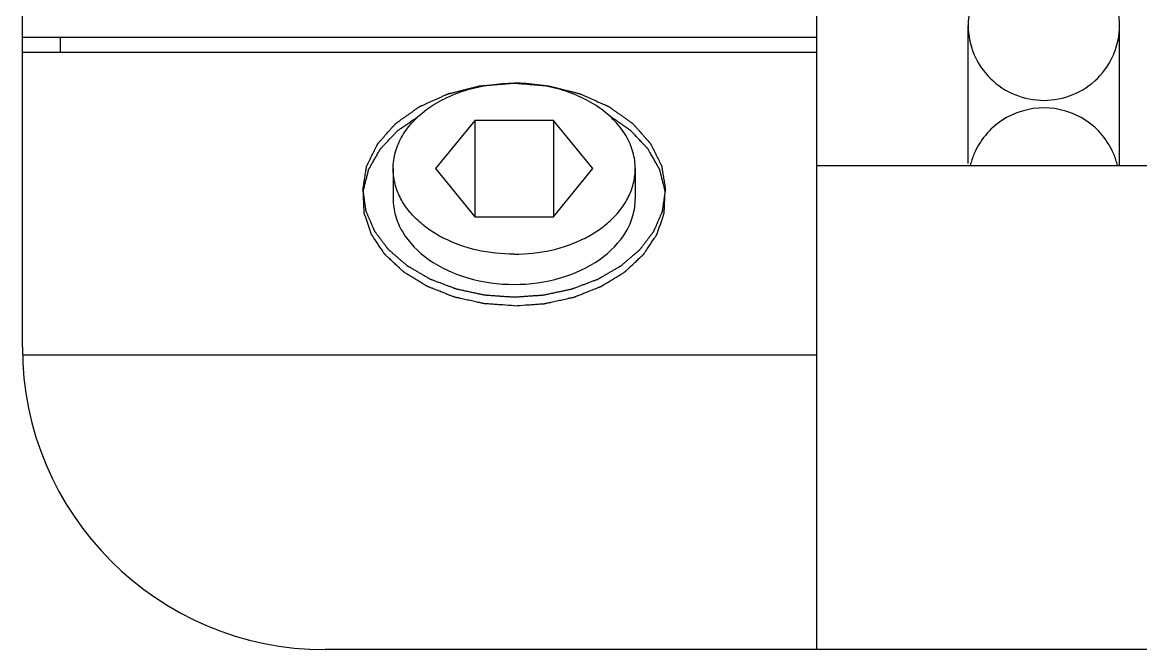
# Model space of a CAD drawing. Header units: millimetres. Extents: x 0 to 420, y 0 to 297.
# Drawn here: x 208.93 to 212.625, y 177.515 to 179.589 of the extents above; entities that cross this region are included whole.
import ezdxf

# ---------------------------------------------------------------- set-up
doc = ezdxf.new("R2010")
doc.units = ezdxf.units.MM
doc.header["$LTSCALE"] = 23.1
doc.layers.get('0').update_dxf_attribs({"linetype": 'CONTINUOUS'})
doc.layers.add('AXIS', color=7, linetype='CONTINUOUS')

msp = doc.modelspace()

# ---------------------------------------------------------------- linework, layer by layer
at = {"color": 7, "linetype": 'CONTINUOUS'}
for p, q in [((211.555, 177.5152), (211.555, 181.5152)), ((208.93, 179.5402), (211.555, 179.5402)), ((209.055, 179.5402), (209.055, 179.4902)), ((208.93, 179.4902), (211.555, 179.4902)), ((210.4251, 179.2644), (210.2951, 179.1053)), ((210.4251, 179.2644), (210.4251, 178.9462)), ((210.6849, 179.2644), (210.4251, 179.2644)), ((210.6849, 179.2644), (210.6849, 178.9462)), ((210.8148, 179.1053), (210.6849, 179.2644)), ((210.155, 179.1053), (210.155, 179.0054)), ((210.2951, 179.1053), (210.4251, 178.9462)), ((210.6849, 178.9462), (210.8148, 179.1053)), ((210.955, 179.1053), (210.955, 179.0054)), ((210.4251, 178.9462), (210.6849, 178.9462)), ((208.9339, 178.4902), (211.555, 178.4902))]:
    msp.add_line(p, q, dxfattribs=at)
at = {"color": 3, "linetype": 'CONTINUOUS'}
for p, q in [((208.93, 178.5152), (208.93, 180.5152)), ((237.93, 177.5152), (209.93, 177.5152))]:
    msp.add_line(p, q, dxfattribs=at)
msp.add_arc((209.93, 178.5152), 1, 180, 270, dxfattribs=at)
at = {"color": 2, "linetype": 'CONTINUOUS'}
for points, knots in [([(210.055, 179.0346), (210.0559, 179.0403), (210.0577, 179.0517), (210.0599, 179.066), (210.0617, 179.0774), (210.0631, 179.086), (210.0642, 179.0931), (210.0651, 179.0988), (210.0657, 179.1024), (210.0662, 179.1052), (210.0665, 179.1074), (210.0668, 179.1092), (210.067, 179.1106), (210.0672, 179.1115), (210.0673, 179.1122), (210.0673, 179.1129), (210.0678, 179.1138), (210.0683, 179.1148), (210.069, 179.1161), (210.0698, 179.1178), (210.0712, 179.1206), (210.0728, 179.1239), (210.0755, 179.1294), (210.0788, 179.1362), (210.0828, 179.1443), (210.0869, 179.1524), (210.0909, 179.1606), (210.0942, 179.1674), (210.0969, 179.1728), (210.0989, 179.1769), (210.1006, 179.1803), (210.1019, 179.183), (210.1027, 179.1847), (210.1033, 179.1859), (210.1036, 179.1865), (210.1039, 179.187), (210.104, 179.1873), (210.1043, 179.1876), (210.1047, 179.1881), (210.1057, 179.1892), (210.107, 179.1907), (210.1087, 179.1926), (210.1103, 179.1944), (210.1124, 179.1968), (210.1162, 179.2011), (210.1216, 179.2072), (210.1302, 179.2169), (210.1388, 179.2267), (210.1463, 179.2352), (210.1506, 179.2401), (210.1539, 179.2437), (210.1566, 179.2468), (210.1587, 179.2492), (210.1603, 179.251), (210.1617, 179.2526), (210.1626, 179.2536), (210.1632, 179.2542), (210.1639, 179.2547), (210.1648, 179.2554), (210.1662, 179.2564), (210.168, 179.2577), (210.1702, 179.2592), (210.173, 179.2612), (210.1766, 179.2638), (210.1809, 179.2668), (210.1866, 179.2709), (210.1938, 179.276), (210.2024, 179.2821), (210.211, 179.2883), (210.2181, 179.2934), (210.2239, 179.2974), (210.2282, 179.3005), (210.2317, 179.303), (210.2346, 179.3051), (210.2367, 179.3066), (210.2385, 179.3079), (210.24, 179.3089), (210.2409, 179.3095), (210.2416, 179.3101), (210.2424, 179.3104), (210.2439, 179.3111), (210.2461, 179.3121), (210.2486, 179.3132), (210.2521, 179.3148), (210.2564, 179.3167), (210.2615, 179.319), (210.2684, 179.3221), (210.2804, 179.3275), (210.2941, 179.3336), (210.3078, 179.3398), (210.3164, 179.3436), (210.3233, 179.3467), (210.3276, 179.3487), (210.331, 179.3502), (210.3331, 179.3512), (210.3346, 179.3518), (210.3354, 179.3522), (210.3358, 179.3524), (210.3363, 179.3525), (210.3369, 179.3526), (210.3379, 179.3529), (210.3395, 179.3533), (210.3419, 179.3539), (210.3457, 179.3549), (210.3505, 179.3561), (210.3563, 179.3575), (210.3639, 179.3594), (210.3735, 179.3618), (210.385, 179.3647), (210.3965, 179.3676), (210.408, 179.3705), (210.4175, 179.3729), (210.4252, 179.3749), (210.43, 179.3761), (210.4338, 179.377), (210.4362, 179.3776), (210.4381, 179.3781), (210.4396, 179.3785), (210.4407, 179.3788), (210.4418, 179.3789), (210.4433, 179.379), (210.4456, 179.3792), (210.4487, 179.3794), (210.4518, 179.3797), (210.4559, 179.38), (210.461, 179.3805), (210.4692, 179.3811), (210.4795, 179.382), (210.4918, 179.383), (210.5082, 179.3844), (210.5288, 179.3861), (210.5452, 179.3874), (210.5534, 179.3881)], [0, 0, 0, 0, 0.03125, 0.0625, 0.078125, 0.09375, 0.109375, 0.117188, 0.125, 0.128906, 0.132812, 0.136719, 0.138672, 0.140625, 0.141602, 0.142578, 0.144531, 0.146484, 0.148438, 0.152344, 0.15625, 0.164062, 0.171875, 0.1875, 0.203125, 0.21875, 0.234375, 0.25, 0.257812, 0.265625, 0.273438, 0.277344, 0.28125, 0.283203, 0.28418, 0.285156, 0.285645, 0.286133, 0.287109, 0.289062, 0.292969, 0.296875, 0.300781, 0.304688, 0.3125, 0.328125, 0.34375, 0.375, 0.390625, 0.398438, 0.40625, 0.414062, 0.417969, 0.421875, 0.425781, 0.427734, 0.428711, 0.429688, 0.431641, 0.433594, 0.4375, 0.441406, 0.445312, 0.453125, 0.460938, 0.46875, 0.484375, 0.5, 0.515625, 0.53125, 0.539062, 0.546875, 0.554688, 0.558594, 0.5625, 0.566406, 0.568359, 0.570312, 0.571289, 0.572266, 0.574219, 0.578125, 0.582031, 0.585938, 0.59375, 0.601562, 0.609375, 0.625, 0.65625, 0.671875, 0.6875, 0.695312, 0.703125, 0.707031, 0.710938, 0.712891, 0.713867, 0.714355, 0.714844, 0.71582, 0.716797, 0.71875, 0.722656, 0.726562, 0.734375, 0.742188, 0.75, 0.765625, 0.78125, 0.796875, 0.8125, 0.828125, 0.835938, 0.84375, 0.847656, 0.851562, 0.853516, 0.855469, 0.857422, 0.858398, 0.859375, 0.863281, 0.867188, 0.871094, 0.875, 0.882812, 0.890625, 0.90625, 0.921875, 0.9375, 0.96875, 1, 1, 1, 1]), ([(210.5565, 179.3881), (210.5646, 179.3875), (210.5807, 179.3861), (210.6009, 179.3845), (210.617, 179.3832), (210.6292, 179.3822), (210.6393, 179.3814), (210.6473, 179.3807), (210.6524, 179.3803), (210.6564, 179.38), (210.6594, 179.3797), (210.6625, 179.3795), (210.6647, 179.3793), (210.6662, 179.3792), (210.6673, 179.3791), (210.6685, 179.3788), (210.6699, 179.3784), (210.6718, 179.3779), (210.6742, 179.3774), (210.678, 179.3764), (210.6828, 179.3752), (210.6905, 179.3733), (210.7001, 179.3709), (210.7116, 179.3681), (210.7231, 179.3652), (210.7346, 179.3623), (210.7442, 179.36), (210.7518, 179.358), (210.7576, 179.3566), (210.7624, 179.3554), (210.7662, 179.3545), (210.7686, 179.3539), (210.7703, 179.3535), (210.7713, 179.3532), (210.7718, 179.3531), (210.7723, 179.353), (210.7728, 179.3528), (210.7735, 179.3524), (210.775, 179.3518), (210.7772, 179.3508), (210.7806, 179.3493), (210.7849, 179.3474), (210.7918, 179.3443), (210.8004, 179.3405), (210.8141, 179.3344), (210.8279, 179.3282), (210.8399, 179.3229), (210.8468, 179.3198), (210.852, 179.3175), (210.8563, 179.3156), (210.8597, 179.3141), (210.8623, 179.3129), (210.8645, 179.312), (210.866, 179.3113), (210.8668, 179.3109), (210.8675, 179.3104), (210.8684, 179.3098), (210.8699, 179.3088), (210.8717, 179.3075), (210.8738, 179.306), (210.8767, 179.3039), (210.8803, 179.3014), (210.8846, 179.2983), (210.8903, 179.2943), (210.8975, 179.2892), (210.9062, 179.2831), (210.9148, 179.277), (210.922, 179.2719), (210.9277, 179.2679), (210.932, 179.2648), (210.9356, 179.2623), (210.9385, 179.2603), (210.9407, 179.2587), (210.9424, 179.2575), (210.9439, 179.2565), (210.9448, 179.2558), (210.9455, 179.2553), (210.9461, 179.2547), (210.947, 179.2537), (210.9484, 179.2521), (210.95, 179.2503), (210.9522, 179.2479), (210.9549, 179.2448), (210.9581, 179.2412), (210.9625, 179.2363), (210.97, 179.2278), (210.9787, 179.2181), (210.9874, 179.2084), (210.9928, 179.2023), (210.9966, 179.198), (210.9988, 179.1956), (211.0004, 179.1938), (211.002, 179.192), (211.0034, 179.1904), (211.0043, 179.1894), (211.0048, 179.1888), (211.0051, 179.1885), (211.0052, 179.1882), (211.0054, 179.1878), (211.0058, 179.1871), (211.0063, 179.1859), (211.0072, 179.1842), (211.0085, 179.1815), (211.0102, 179.1781), (211.0123, 179.1741), (211.015, 179.1686), (211.0183, 179.1619), (211.0224, 179.1537), (211.0265, 179.1456), (211.0305, 179.1375), (211.0339, 179.1307), (211.0366, 179.1253), (211.0383, 179.1219), (211.0396, 179.1192), (211.0405, 179.1175), (211.0412, 179.1161), (211.0416, 179.1151), (211.0421, 179.1143), (211.0422, 179.1135), (211.0423, 179.1128), (211.0425, 179.1119), (211.0427, 179.1105), (211.043, 179.1086), (211.0433, 179.1065), (211.0438, 179.1036), (211.0444, 179.0999), (211.0451, 179.0956), (211.0458, 179.0912), (211.0467, 179.0854), (211.0479, 179.0781), (211.0498, 179.0665), (211.0521, 179.052), (211.054, 179.0404), (211.055, 179.0346)], [0, 0, 0, 0, 0.03125, 0.0625, 0.078125, 0.09375, 0.109375, 0.117188, 0.125, 0.128906, 0.132812, 0.136719, 0.140625, 0.141602, 0.142578, 0.144531, 0.146484, 0.148438, 0.152344, 0.15625, 0.164062, 0.171875, 0.1875, 0.203125, 0.21875, 0.234375, 0.25, 0.257812, 0.265625, 0.273438, 0.277344, 0.28125, 0.283203, 0.28418, 0.285156, 0.285645, 0.286133, 0.287109, 0.289062, 0.292969, 0.296875, 0.304688, 0.3125, 0.328125, 0.34375, 0.375, 0.390625, 0.398438, 0.40625, 0.414062, 0.417969, 0.421875, 0.425781, 0.427734, 0.428711, 0.429688, 0.431641, 0.433594, 0.4375, 0.441406, 0.445312, 0.453125, 0.460938, 0.46875, 0.484375, 0.5, 0.515625, 0.53125, 0.539062, 0.546875, 0.554688, 0.558594, 0.5625, 0.566406, 0.568359, 0.570312, 0.571289, 0.572266, 0.574219, 0.578125, 0.582031, 0.585938, 0.59375, 0.601562, 0.609375, 0.625, 0.65625, 0.671875, 0.6875, 0.695312, 0.699219, 0.703125, 0.707031, 0.710938, 0.712891, 0.713867, 0.714355, 0.714844, 0.71582, 0.716797, 0.71875, 0.722656, 0.726562, 0.734375, 0.742188, 0.75, 0.765625, 0.78125, 0.796875, 0.8125, 0.828125, 0.835938, 0.84375, 0.847656, 0.851562, 0.853516, 0.855469, 0.857422, 0.858398, 0.859375, 0.861328, 0.863281, 0.867188, 0.871094, 0.875, 0.882812, 0.890625, 0.898438, 0.90625, 0.921875, 0.9375, 0.96875, 1, 1, 1, 1]), ([(210.555, 178.6518), (210.5424, 178.6528), (210.5235, 178.6541), (210.5015, 178.6557), (210.489, 178.6566), (210.4795, 178.6573), (210.4717, 178.6578), (210.4654, 178.6583), (210.4615, 178.6586), (210.4583, 178.6588), (210.4564, 178.6589), (210.455, 178.659), (210.4542, 178.6591), (210.4535, 178.6593), (210.4525, 178.6595), (210.4502, 178.66), (210.4468, 178.6608), (210.4422, 178.6618), (210.4376, 178.6628), (210.4314, 178.6642), (210.4207, 178.6666), (210.4054, 178.67), (210.3901, 178.6734), (210.3794, 178.6758), (210.3732, 178.6772), (210.3686, 178.6782), (210.364, 178.6792), (210.3606, 178.68), (210.3583, 178.6805), (210.3573, 178.6807), (210.3566, 178.6809), (210.3559, 178.6811), (210.3546, 178.6816), (210.3529, 178.6823), (210.3501, 178.6834), (210.3466, 178.6848), (210.341, 178.687), (210.334, 178.6898), (210.3256, 178.6932), (210.3172, 178.6965), (210.3088, 178.6998), (210.3004, 178.7032), (210.2919, 178.7065), (210.2849, 178.7093), (210.2793, 178.7115), (210.2758, 178.7129), (210.273, 178.714), (210.2709, 178.7148), (210.2692, 178.7155), (210.268, 178.716), (210.2673, 178.7163), (210.2667, 178.7165), (210.2663, 178.7168), (210.2657, 178.7171), (210.2646, 178.7178), (210.2631, 178.7187), (210.2613, 178.7199), (210.2589, 178.7214), (210.2558, 178.7232), (210.251, 178.7262), (210.245, 178.7299), (210.2377, 178.7344), (210.2304, 178.7389), (210.2232, 178.7434), (210.2159, 178.7479), (210.2086, 178.7523), (210.2026, 178.7561), (210.1977, 178.7591), (210.1947, 178.7609), (210.1923, 178.7624), (210.1908, 178.7634), (210.1897, 178.764), (210.1891, 178.7644), (210.1887, 178.7649), (210.1881, 178.7654), (210.1871, 178.7663), (210.1859, 178.7675), (210.1839, 178.7693), (210.1815, 178.7715), (210.1786, 178.7742), (210.1747, 178.7779), (210.168, 178.7842), (210.1583, 178.7933), (210.1486, 178.8023), (210.1418, 178.8087), (210.1379, 178.8123), (210.135, 178.815), (210.1326, 178.8173), (210.1307, 178.8191), (210.1295, 178.8202), (210.1285, 178.8211), (210.1279, 178.8217), (210.1274, 178.8221), (210.127, 178.8226), (210.1264, 178.8235), (210.1256, 178.8248), (210.1242, 178.8269), (210.1225, 178.8294), (210.1197, 178.8335), (210.1163, 178.8387), (210.1122, 178.8448), (210.1081, 178.851), (210.1039, 178.8572), (210.0998, 178.8633), (210.0957, 178.8695), (210.0923, 178.8746), (210.0895, 178.8787), (210.0878, 178.8813), (210.0864, 178.8833), (210.0854, 178.8849), (210.0845, 178.8862), (210.0839, 178.8871), (210.0836, 178.8876), (210.0833, 178.888), (210.0832, 178.8884), (210.083, 178.8889), (210.0827, 178.8899), (210.0822, 178.8913), (210.0817, 178.8929), (210.0809, 178.8951), (210.08, 178.8979), (210.0785, 178.9023), (210.0766, 178.9078), (210.0743, 178.9145), (210.0721, 178.9211), (210.0698, 178.9277), (210.0676, 178.9343), (210.0653, 178.941), (210.0635, 178.9465), (210.062, 178.9509), (210.061, 178.9537), (210.0603, 178.9559), (210.0598, 178.9573), (210.0595, 178.9582), (210.0593, 178.9588), (210.0593, 178.9594), (210.0593, 178.9601), (210.0592, 178.9612), (210.0592, 178.9626), (210.0591, 178.9649), (210.059, 178.9677), (210.0588, 178.9711), (210.0586, 178.9757), (210.0583, 178.9836), (210.0578, 178.995), (210.0573, 179.0063), (210.057, 179.0143), (210.0568, 179.0188), (210.0567, 179.0222), (210.0566, 179.0251), (210.0565, 179.0273), (210.0564, 179.0287), (210.0564, 179.0299), (210.0563, 179.0306), (210.0563, 179.0312), (210.0564, 179.0317), (210.0567, 179.0327), (210.057, 179.0341), (210.0576, 179.0363), (210.0583, 179.0391), (210.0594, 179.0436), (210.0608, 179.0492), (210.0625, 179.0559), (210.0642, 179.0626), (210.0659, 179.0693), (210.0676, 179.076), (210.0693, 179.0827), (210.0707, 179.0883), (210.0718, 179.0928), (210.0725, 179.0956), (210.0731, 179.0978), (210.0735, 179.0995), (210.0738, 179.1009), (210.0741, 179.1019), (210.0742, 179.1024), (210.0743, 179.1029), (210.0746, 179.1032), (210.0748, 179.1038), (210.0754, 179.1047), (210.0761, 179.106), (210.077, 179.1076), (210.0782, 179.1097), (210.0797, 179.1123), (210.0821, 179.1166), (210.0851, 179.1218), (210.0887, 179.1281), (210.0923, 179.1345), (210.0959, 179.1408), (210.0995, 179.1471), (210.1031, 179.1534), (210.1061, 179.1587), (210.1085, 179.1629), (210.11, 179.1656), (210.1112, 179.1677), (210.1119, 179.169), (210.1124, 179.1699), (210.1128, 179.1704), (210.1132, 179.1709), (210.1138, 179.1715), (210.1147, 179.1724), (210.1158, 179.1736), (210.1176, 179.1755), (210.1198, 179.1779), (210.1225, 179.1807), (210.126, 179.1845), (210.1323, 179.1911), (210.1412, 179.2005), (210.1501, 179.21), (210.1563, 179.2166), (210.1599, 179.2204), (210.1626, 179.2232), (210.1648, 179.2256), (210.1666, 179.2275), (210.1677, 179.2286), (210.1686, 179.2296), (210.1692, 179.2302), (210.1696, 179.2307), (210.1701, 179.2311), (210.1712, 179.2318), (210.1726, 179.2328), (210.1749, 179.2344), (210.1778, 179.2364), (210.1824, 179.2396), (210.1882, 179.2436), (210.1952, 179.2484), (210.2044, 179.2549), (210.216, 179.2629), (210.2299, 179.2725), (210.2392, 179.2789), (210.2438, 179.2822)], [0, 0, 0, 0, 0.03125, 0.046875, 0.054688, 0.0625, 0.070312, 0.074219, 0.078125, 0.080078, 0.082031, 0.083008, 0.083496, 0.083984, 0.084961, 0.085938, 0.089844, 0.09375, 0.097656, 0.101562, 0.109375, 0.125, 0.140625, 0.148438, 0.152344, 0.15625, 0.160156, 0.164062, 0.165039, 0.166016, 0.166504, 0.166992, 0.167969, 0.169922, 0.171875, 0.175781, 0.179688, 0.1875, 0.195312, 0.203125, 0.210938, 0.21875, 0.226562, 0.234375, 0.238281, 0.242188, 0.244141, 0.246094, 0.248047, 0.249023, 0.249512, 0.25, 0.250488, 0.250977, 0.251953, 0.253906, 0.255859, 0.257812, 0.261719, 0.265625, 0.273438, 0.28125, 0.289062, 0.296875, 0.304688, 0.3125, 0.320312, 0.324219, 0.328125, 0.330078, 0.332031, 0.333008, 0.333496, 0.333984, 0.334961, 0.335938, 0.337891, 0.339844, 0.34375, 0.347656, 0.351562, 0.359375, 0.375, 0.390625, 0.398438, 0.402344, 0.40625, 0.410156, 0.412109, 0.414062, 0.415039, 0.416016, 0.416504, 0.416992, 0.417969, 0.419922, 0.421875, 0.425781, 0.429688, 0.4375, 0.445312, 0.453125, 0.460938, 0.46875, 0.476562, 0.484375, 0.488281, 0.492188, 0.494141, 0.496094, 0.498047, 0.499023, 0.499512, 0.5, 0.500488, 0.500977, 0.501953, 0.503906, 0.505859, 0.507812, 0.511719, 0.515625, 0.523438, 0.53125, 0.539062, 0.546875, 0.554688, 0.5625, 0.570312, 0.574219, 0.578125, 0.580078, 0.582031, 0.583008, 0.583496, 0.583984, 0.584961, 0.585938, 0.587891, 0.589844, 0.59375, 0.597656, 0.601562, 0.609375, 0.625, 0.640625, 0.648438, 0.652344, 0.65625, 0.660156, 0.662109, 0.664062, 0.665039, 0.666016, 0.666504, 0.666992, 0.667969, 0.669922, 0.671875, 0.675781, 0.679688, 0.6875, 0.695312, 0.703125, 0.710938, 0.71875, 0.726562, 0.734375, 0.738281, 0.742188, 0.744141, 0.746094, 0.748047, 0.749023, 0.749512, 0.75, 0.750488, 0.750977, 0.751953, 0.753906, 0.755859, 0.757812, 0.761719, 0.765625, 0.773438, 0.78125, 0.789062, 0.796875, 0.804688, 0.8125, 0.820312, 0.824219, 0.828125, 0.830078, 0.832031, 0.833008, 0.833496, 0.833984, 0.834961, 0.835938, 0.837891, 0.839844, 0.84375, 0.847656, 0.851562, 0.859375, 0.875, 0.890625, 0.898438, 0.902344, 0.90625, 0.910156, 0.912109, 0.914062, 0.915039, 0.916016, 0.916504, 0.916992, 0.917969, 0.919922, 0.921875, 0.925781, 0.929688, 0.9375, 0.945312, 0.953125, 0.96875, 0.984375, 1, 1, 1, 1]), ([(210.555, 178.6518), (210.5675, 178.6528), (210.5864, 178.6541), (210.6084, 178.6557), (210.6209, 178.6566), (210.6304, 178.6573), (210.6382, 178.6578), (210.6445, 178.6583), (210.6484, 178.6586), (210.6516, 178.6588), (210.6535, 178.6589), (210.6549, 178.659), (210.6557, 178.6591), (210.6564, 178.6593), (210.6574, 178.6595), (210.6597, 178.66), (210.6632, 178.6608), (210.6677, 178.6618), (210.6723, 178.6628), (210.6785, 178.6642), (210.6892, 178.6666), (210.7045, 178.67), (210.7198, 178.6734), (210.7306, 178.6758), (210.7367, 178.6772), (210.7413, 178.6782), (210.7459, 178.6792), (210.7493, 178.68), (210.7516, 178.6805), (210.7526, 178.6807), (210.7533, 178.6809), (210.7541, 178.6811), (210.7553, 178.6816), (210.757, 178.6823), (210.7598, 178.6834), (210.7633, 178.6848), (210.7689, 178.687), (210.7759, 178.6898), (210.7843, 178.6932), (210.7927, 178.6965), (210.8012, 178.6998), (210.8096, 178.7032), (210.818, 178.7065), (210.825, 178.7093), (210.8306, 178.7115), (210.8341, 178.7129), (210.8369, 178.714), (210.839, 178.7148), (210.8407, 178.7155), (210.8419, 178.716), (210.8426, 178.7163), (210.8432, 178.7165), (210.8436, 178.7168), (210.8442, 178.7171), (210.8453, 178.7178), (210.8468, 178.7187), (210.8486, 178.7199), (210.851, 178.7214), (210.8541, 178.7232), (210.8589, 178.7262), (210.865, 178.7299), (210.8722, 178.7344), (210.8795, 178.7389), (210.8867, 178.7434), (210.894, 178.7479), (210.9013, 178.7523), (210.9073, 178.7561), (210.9122, 178.7591), (210.9152, 178.7609), (210.9176, 178.7624), (210.9191, 178.7634), (210.9202, 178.764), (210.9208, 178.7644), (210.9212, 178.7649), (210.9218, 178.7654), (210.9228, 178.7663), (210.924, 178.7675), (210.926, 178.7693), (210.9284, 178.7715), (210.9313, 178.7742), (210.9352, 178.7779), (210.9419, 178.7842), (210.9516, 178.7933), (210.9613, 178.8023), (210.9681, 178.8087), (210.972, 178.8123), (210.9749, 178.815), (210.9773, 178.8173), (210.9792, 178.8191), (210.9805, 178.8202), (210.9814, 178.8211), (210.982, 178.8217), (210.9825, 178.8221), (210.9829, 178.8226), (210.9835, 178.8235), (210.9844, 178.8248), (210.9857, 178.8269), (210.9874, 178.8294), (210.9902, 178.8335), (210.9936, 178.8387), (210.9977, 178.8448), (211.0019, 178.851), (211.006, 178.8572), (211.0101, 178.8633), (211.0142, 178.8695), (211.0176, 178.8746), (211.0204, 178.8787), (211.0221, 178.8813), (211.0235, 178.8833), (211.0245, 178.8849), (211.0254, 178.8862), (211.026, 178.8871), (211.0263, 178.8876), (211.0266, 178.888), (211.0267, 178.8884), (211.0269, 178.8889), (211.0272, 178.8899), (211.0277, 178.8913), (211.0283, 178.8929), (211.029, 178.8951), (211.0299, 178.8979), (211.0314, 178.9023), (211.0333, 178.9078), (211.0356, 178.9145), (211.0378, 178.9211), (211.0401, 178.9277), (211.0423, 178.9343), (211.0446, 178.941), (211.0464, 178.9465), (211.0479, 178.9509), (211.0489, 178.9537), (211.0496, 178.9559), (211.0501, 178.9573), (211.0504, 178.9582), (211.0506, 178.9588), (211.0506, 178.9594), (211.0506, 178.9601), (211.0507, 178.9612), (211.0507, 178.9626), (211.0508, 178.9649), (211.0509, 178.9677), (211.0511, 178.9711), (211.0513, 178.9757), (211.0516, 178.9836), (211.0521, 178.995), (211.0526, 179.0063), (211.0529, 179.0143), (211.0531, 179.0188), (211.0532, 179.0222), (211.0533, 179.0251), (211.0534, 179.0273), (211.0535, 179.0287), (211.0536, 179.0299), (211.0536, 179.0306), (211.0536, 179.0312), (211.0535, 179.0317), (211.0533, 179.0327), (211.0529, 179.0341), (211.0523, 179.0363), (211.0516, 179.0391), (211.0505, 179.0436), (211.0491, 179.0492), (211.0474, 179.0559), (211.0457, 179.0626), (211.044, 179.0693), (211.0423, 179.076), (211.0407, 179.0827), (211.0392, 179.0883), (211.0381, 179.0928), (211.0374, 179.0956), (211.0369, 179.0978), (211.0364, 179.0995), (211.0361, 179.1009), (211.0358, 179.1019), (211.0357, 179.1024), (211.0356, 179.1029), (211.0354, 179.1032), (211.0351, 179.1038), (211.0345, 179.1047), (211.0338, 179.106), (211.0329, 179.1076), (211.0317, 179.1097), (211.0302, 179.1123), (211.0278, 179.1166), (211.0248, 179.1218), (211.0212, 179.1281), (211.0176, 179.1345), (211.014, 179.1408), (211.0104, 179.1471), (211.0068, 179.1534), (211.0038, 179.1587), (211.0014, 179.1629), (210.9999, 179.1656), (210.9987, 179.1677), (210.998, 179.169), (210.9975, 179.1699), (210.9972, 179.1704), (210.9967, 179.1709), (210.9961, 179.1715), (210.9952, 179.1724), (210.9941, 179.1736), (210.9923, 179.1755), (210.9901, 179.1779), (210.9874, 179.1807), (210.9839, 179.1845), (210.9776, 179.1911), (210.9687, 179.2005), (210.9598, 179.21), (210.9536, 179.2166), (210.95, 179.2204), (210.9473, 179.2232), (210.9451, 179.2256), (210.9433, 179.2275), (210.9422, 179.2286), (210.9413, 179.2296), (210.9408, 179.2302), (210.9403, 179.2307), (210.9398, 179.2311), (210.9388, 179.2318), (210.9373, 179.2328), (210.935, 179.2344), (210.9321, 179.2364), (210.9275, 179.2396), (210.9217, 179.2436), (210.9147, 179.2484), (210.9055, 179.2549), (210.8939, 179.2629), (210.88, 179.2725), (210.8707, 179.2789), (210.8661, 179.2822)], [0, 0, 0, 0, 0.03125, 0.046875, 0.054688, 0.0625, 0.070312, 0.074219, 0.078125, 0.080078, 0.082031, 0.083008, 0.083496, 0.083984, 0.084961, 0.085938, 0.089844, 0.09375, 0.097656, 0.101562, 0.109375, 0.125, 0.140625, 0.148438, 0.152344, 0.15625, 0.160156, 0.164062, 0.165039, 0.166016, 0.166504, 0.166992, 0.167969, 0.169922, 0.171875, 0.175781, 0.179688, 0.1875, 0.195312, 0.203125, 0.210938, 0.21875, 0.226562, 0.234375, 0.238281, 0.242188, 0.244141, 0.246094, 0.248047, 0.249023, 0.249512, 0.25, 0.250488, 0.250977, 0.251953, 0.253906, 0.255859, 0.257812, 0.261719, 0.265625, 0.273438, 0.28125, 0.289062, 0.296875, 0.304688, 0.3125, 0.320312, 0.324219, 0.328125, 0.330078, 0.332031, 0.333008, 0.333496, 0.333984, 0.334961, 0.335938, 0.337891, 0.339844, 0.34375, 0.347656, 0.351562, 0.359375, 0.375, 0.390625, 0.398438, 0.402344, 0.40625, 0.410156, 0.412109, 0.414062, 0.415039, 0.416016, 0.416504, 0.416992, 0.417969, 0.419922, 0.421875, 0.425781, 0.429688, 0.4375, 0.445312, 0.453125, 0.460938, 0.46875, 0.476562, 0.484375, 0.488281, 0.492188, 0.494141, 0.496094, 0.498047, 0.499023, 0.499512, 0.5, 0.500488, 0.500977, 0.501953, 0.503906, 0.505859, 0.507812, 0.511719, 0.515625, 0.523438, 0.53125, 0.539062, 0.546875, 0.554688, 0.5625, 0.570312, 0.574219, 0.578125, 0.580078, 0.582031, 0.583008, 0.583496, 0.583984, 0.584961, 0.585938, 0.587891, 0.589844, 0.59375, 0.597656, 0.601562, 0.609375, 0.625, 0.640625, 0.648438, 0.652344, 0.65625, 0.660156, 0.662109, 0.664062, 0.665039, 0.666016, 0.666504, 0.666992, 0.667969, 0.669922, 0.671875, 0.675781, 0.679688, 0.6875, 0.695312, 0.703125, 0.710938, 0.71875, 0.726562, 0.734375, 0.738281, 0.742188, 0.744141, 0.746094, 0.748047, 0.749023, 0.749512, 0.75, 0.750488, 0.750977, 0.751953, 0.753906, 0.755859, 0.757812, 0.761719, 0.765625, 0.773438, 0.78125, 0.789062, 0.796875, 0.804688, 0.8125, 0.820312, 0.824219, 0.828125, 0.830078, 0.832031, 0.833008, 0.833496, 0.833984, 0.834961, 0.835938, 0.837891, 0.839844, 0.84375, 0.847656, 0.851562, 0.859375, 0.875, 0.890625, 0.898438, 0.902344, 0.90625, 0.910156, 0.912109, 0.914062, 0.915039, 0.916016, 0.916504, 0.916992, 0.917969, 0.919922, 0.921875, 0.925781, 0.929688, 0.9375, 0.945312, 0.953125, 0.96875, 0.984375, 1, 1, 1, 1]), ([(210.055, 179.0346), (210.0557, 179.0288), (210.0569, 179.0203), (210.0585, 179.0088), (210.0597, 179.0002), (210.0607, 178.9931), (210.0615, 178.9874), (210.0621, 178.9831), (210.0627, 178.9788), (210.0632, 178.9752), (210.0636, 178.9723), (210.0639, 178.9702), (210.0641, 178.9684), (210.0643, 178.9671), (210.0644, 178.9664), (210.0644, 178.9659), (210.0647, 178.9654), (210.065, 178.9647), (210.0655, 178.9635), (210.0662, 178.9618), (210.0671, 178.9597), (210.0683, 178.9569), (210.0698, 178.9535), (210.0715, 178.9494), (210.0733, 178.9453), (210.0756, 178.9397), (210.0786, 178.9329), (210.0815, 178.926), (210.0839, 178.9205), (210.0856, 178.9164), (210.0874, 178.9122), (210.0889, 178.9088), (210.09, 178.906), (210.0909, 178.904), (210.0917, 178.9022), (210.0922, 178.901), (210.0925, 178.9004), (210.0926, 178.8998), (210.093, 178.8994), (210.0935, 178.8987), (210.0944, 178.8976), (210.0955, 178.896), (210.097, 178.8941), (210.0989, 178.8916), (210.1013, 178.8884), (210.1041, 178.8846), (210.107, 178.8808), (210.1108, 178.8757), (210.1156, 178.8694), (210.1204, 178.863), (210.1242, 178.858), (210.127, 178.8541), (210.1299, 178.8503), (210.1323, 178.8472), (210.1342, 178.8446), (210.1356, 178.8427), (210.1368, 178.8411), (210.1377, 178.84), (210.1381, 178.8394), (210.1385, 178.8389), (210.139, 178.8385), (210.1396, 178.8379), (210.1408, 178.8369), (210.1424, 178.8355), (210.1444, 178.8338), (210.147, 178.8316), (210.1503, 178.8287), (210.1542, 178.8253), (210.1582, 178.8219), (210.1634, 178.8174), (210.1699, 178.8117), (210.1778, 178.8049), (210.1844, 178.7993), (210.1896, 178.7948), (210.1929, 178.7919), (210.1955, 178.7897), (210.1975, 178.788), (210.1991, 178.7865), (210.2002, 178.7856), (210.2009, 178.785), (210.2014, 178.7845), (210.202, 178.7842), (210.2028, 178.7838), (210.2042, 178.783), (210.2061, 178.7818), (210.2085, 178.7805), (210.2116, 178.7786), (210.2155, 178.7764), (210.2218, 178.7727), (210.2297, 178.7681), (210.2391, 178.7627), (210.2485, 178.7572), (210.2564, 178.7526), (210.2627, 178.749), (210.2666, 178.7467), (210.2697, 178.7449), (210.2721, 178.7435), (210.2741, 178.7424), (210.2754, 178.7416), (210.2762, 178.7411), (210.2768, 178.7407), (210.2775, 178.7405), (210.2784, 178.7402), (210.2799, 178.7396), (210.2822, 178.7387), (210.2849, 178.7377), (210.2885, 178.7364), (210.2929, 178.7347), (210.3001, 178.7319), (210.3091, 178.7285), (210.3198, 178.7245), (210.3306, 178.7204), (210.3395, 178.717), (210.3467, 178.7143), (210.3512, 178.7126), (210.3547, 178.7112), (210.3574, 178.7102), (210.3597, 178.7094), (210.3612, 178.7088), (210.3621, 178.7084), (210.3628, 178.7081), (210.3635, 178.708), (210.3645, 178.7078), (210.3662, 178.7074), (210.3686, 178.7069), (210.3716, 178.7063), (210.3754, 178.7054), (210.3803, 178.7044), (210.3881, 178.7027), (210.3978, 178.7006), (210.4095, 178.6981), (210.4211, 178.6956), (210.4309, 178.6935), (210.4386, 178.6918), (210.4435, 178.6907), (210.4474, 178.6899), (210.4503, 178.6892), (210.4527, 178.6887), (210.4544, 178.6884), (210.4554, 178.6882), (210.4561, 178.688), (210.4569, 178.6879), (210.4579, 178.6879), (210.4597, 178.6877), (210.4623, 178.6876), (210.4654, 178.6873), (210.4695, 178.687), (210.4747, 178.6867), (210.4829, 178.6861), (210.4932, 178.6854), (210.5055, 178.6845), (210.5179, 178.6836), (210.5282, 178.6829), (210.5364, 178.6823), (210.5416, 178.682), (210.5457, 178.6817), (210.5488, 178.6814), (210.5514, 178.6813), (210.5532, 178.6811), (210.5542, 178.6811), (210.555, 178.681), (210.5557, 178.6811), (210.5567, 178.6811), (210.5585, 178.6813), (210.561, 178.6814), (210.5641, 178.6816), (210.5681, 178.6819), (210.5732, 178.6823), (210.5813, 178.6828), (210.5914, 178.6835), (210.6035, 178.6844), (210.6157, 178.6852), (210.6258, 178.6859), (210.6339, 178.6865), (210.6389, 178.6868), (210.643, 178.6871), (210.646, 178.6873), (210.6485, 178.6875), (210.6503, 178.6876), (210.6513, 178.6877), (210.6521, 178.6877), (210.6528, 178.6879), (210.6538, 178.6881), (210.6555, 178.6885), (210.6579, 178.689), (210.6608, 178.6896), (210.6647, 178.6904), (210.6696, 178.6915), (210.6774, 178.6931), (210.6871, 178.6952), (210.6988, 178.6977), (210.7105, 178.7002), (210.7202, 178.7023), (210.728, 178.704), (210.7328, 178.705), (210.7367, 178.7058), (210.7397, 178.7064), (210.7421, 178.707), (210.7438, 178.7073), (210.7448, 178.7075), (210.7455, 178.7077), (210.7462, 178.708), (210.7471, 178.7083), (210.7486, 178.7089), (210.7509, 178.7097), (210.7536, 178.7107), (210.7572, 178.7121), (210.7616, 178.7138), (210.7688, 178.7165), (210.7778, 178.7198), (210.7886, 178.7239), (210.7993, 178.7279), (210.8083, 178.7313), (210.8155, 178.734), (210.82, 178.7357), (210.8236, 178.737), (210.8263, 178.7381), (210.8285, 178.7389), (210.8301, 178.7395), (210.831, 178.7398), (210.8317, 178.7401), (210.8322, 178.7404), (210.8331, 178.7409), (210.8344, 178.7417), (210.8365, 178.7429), (210.8389, 178.7443), (210.8421, 178.7461), (210.8461, 178.7484), (210.8525, 178.7521), (210.8605, 178.7568), (210.8701, 178.7623), (210.8797, 178.7679), (210.8877, 178.7725), (210.8941, 178.7762), (210.8981, 178.7785), (210.9013, 178.7804), (210.9037, 178.7818), (210.9057, 178.7829), (210.9071, 178.7838), (210.9079, 178.7842), (210.9085, 178.7845), (210.909, 178.785), (210.9096, 178.7855), (210.9108, 178.7865), (210.9124, 178.7879), (210.9143, 178.7896), (210.9169, 178.7918), (210.9201, 178.7946), (210.9253, 178.799), (210.9317, 178.8046), (210.9395, 178.8112), (210.9472, 178.8179), (210.9537, 178.8234), (210.9588, 178.8279), (210.9621, 178.8307), (210.9646, 178.8329), (210.9666, 178.8346), (210.9682, 178.8359), (210.9693, 178.8369), (210.97, 178.8375), (210.9705, 178.8379), (210.9708, 178.8384), (210.9713, 178.839), (210.9721, 178.8401), (210.9733, 178.8417), (210.9748, 178.8436), (210.9767, 178.8461), (210.9791, 178.8493), (210.9829, 178.8544), (210.9877, 178.8607), (210.9935, 178.8683), (210.9983, 178.8746), (211.0021, 178.8797), (211.005, 178.8835), (211.0079, 178.8873), (211.0103, 178.8905), (211.0122, 178.893), (211.0137, 178.8949), (211.0149, 178.8965), (211.0157, 178.8976), (211.0162, 178.8982), (211.0166, 178.8987), (211.0168, 178.8992), (211.0171, 178.8999), (211.0176, 178.9011), (211.0183, 178.9028), (211.0192, 178.9049), (211.0204, 178.9076), (211.0219, 178.9111), (211.0237, 178.9152), (211.0255, 178.9193), (211.0279, 178.9248), (211.0308, 178.9317), (211.0338, 178.9386), (211.0362, 178.9441), (211.038, 178.9482), (211.0397, 178.9523), (211.0412, 178.9557), (211.0424, 178.9585), (211.0432, 178.9602), (211.0438, 178.9616), (211.0442, 178.9626), (211.0446, 178.9635), (211.0449, 178.9642), (211.0451, 178.9647), (211.0452, 178.9652), (211.0453, 178.966), (211.0454, 178.9669), (211.0456, 178.968), (211.0458, 178.9694), (211.046, 178.9712), (211.0464, 178.9741), (211.0469, 178.9778), (211.0476, 178.9822), (211.0482, 178.9865), (211.049, 178.9923), (211.05, 178.9996), (211.0513, 179.0084), (211.0529, 179.02), (211.0541, 179.0287), (211.055, 179.0346)], [0, 0, 0, 0, 0.015625, 0.023438, 0.03125, 0.039062, 0.042969, 0.046875, 0.050781, 0.054688, 0.056641, 0.058594, 0.060547, 0.061523, 0.062012, 0.0625, 0.062988, 0.063477, 0.064453, 0.066406, 0.068359, 0.070312, 0.074219, 0.078125, 0.082031, 0.085938, 0.09375, 0.101562, 0.105469, 0.109375, 0.113281, 0.117188, 0.119141, 0.121094, 0.123047, 0.124023, 0.124512, 0.125, 0.125488, 0.125977, 0.126953, 0.128906, 0.130859, 0.132812, 0.136719, 0.140625, 0.144531, 0.148438, 0.15625, 0.164062, 0.167969, 0.171875, 0.175781, 0.179688, 0.181641, 0.183594, 0.185547, 0.186523, 0.187012, 0.1875, 0.187988, 0.188477, 0.189453, 0.191406, 0.193359, 0.195312, 0.199219, 0.203125, 0.207031, 0.210938, 0.21875, 0.226562, 0.234375, 0.238281, 0.242188, 0.244141, 0.246094, 0.248047, 0.249023, 0.249512, 0.25, 0.250488, 0.250977, 0.251953, 0.253906, 0.255859, 0.257812, 0.261719, 0.265625, 0.273438, 0.28125, 0.289062, 0.296875, 0.300781, 0.304688, 0.306641, 0.308594, 0.310547, 0.311523, 0.312012, 0.3125, 0.312988, 0.313477, 0.314453, 0.316406, 0.318359, 0.320312, 0.324219, 0.328125, 0.335938, 0.34375, 0.351562, 0.359375, 0.363281, 0.367188, 0.369141, 0.371094, 0.373047, 0.374023, 0.374512, 0.375, 0.375488, 0.375977, 0.376953, 0.378906, 0.380859, 0.382812, 0.386719, 0.390625, 0.398438, 0.40625, 0.414062, 0.421875, 0.425781, 0.429688, 0.431641, 0.433594, 0.435547, 0.436523, 0.437012, 0.4375, 0.437988, 0.438477, 0.439453, 0.441406, 0.443359, 0.445312, 0.449219, 0.453125, 0.460938, 0.46875, 0.476562, 0.484375, 0.488281, 0.492188, 0.494141, 0.496094, 0.498047, 0.499023, 0.499512, 0.5, 0.500488, 0.500977, 0.501953, 0.503906, 0.505859, 0.507812, 0.511719, 0.515625, 0.523438, 0.53125, 0.539062, 0.546875, 0.550781, 0.554688, 0.556641, 0.558594, 0.560547, 0.561523, 0.562012, 0.5625, 0.562988, 0.563477, 0.564453, 0.566406, 0.568359, 0.570312, 0.574219, 0.578125, 0.585938, 0.59375, 0.601562, 0.609375, 0.613281, 0.617188, 0.619141, 0.621094, 0.623047, 0.624023, 0.624512, 0.625, 0.625488, 0.625977, 0.626953, 0.628906, 0.630859, 0.632812, 0.636719, 0.640625, 0.648438, 0.65625, 0.664062, 0.671875, 0.675781, 0.679688, 0.681641, 0.683594, 0.685547, 0.686523, 0.687012, 0.6875, 0.687988, 0.688477, 0.689453, 0.691406, 0.693359, 0.695312, 0.699219, 0.703125, 0.710938, 0.71875, 0.726562, 0.734375, 0.738281, 0.742188, 0.744141, 0.746094, 0.748047, 0.749023, 0.749512, 0.75, 0.750488, 0.750977, 0.751953, 0.753906, 0.755859, 0.757812, 0.761719, 0.765625, 0.773438, 0.78125, 0.789062, 0.796875, 0.800781, 0.804688, 0.806641, 0.808594, 0.810547, 0.811523, 0.812012, 0.8125, 0.812988, 0.813477, 0.814453, 0.816406, 0.818359, 0.820312, 0.824219, 0.828125, 0.835938, 0.84375, 0.851562, 0.855469, 0.859375, 0.863281, 0.867188, 0.869141, 0.871094, 0.873047, 0.874023, 0.874512, 0.875, 0.875488, 0.875977, 0.876953, 0.878906, 0.880859, 0.882812, 0.886719, 0.890625, 0.894531, 0.898438, 0.90625, 0.914062, 0.917969, 0.921875, 0.925781, 0.929688, 0.931641, 0.933594, 0.93457, 0.935547, 0.936523, 0.937012, 0.9375, 0.937988, 0.938477, 0.939453, 0.94043, 0.941406, 0.943359, 0.945312, 0.949219, 0.953125, 0.957031, 0.960938, 0.96875, 0.976562, 0.984375, 1, 1, 1, 1])]:
    msp.add_open_spline(points, degree=3, knots=knots, dxfattribs=at)
at = {"color": 7, "linetype": 'CONTINUOUS'}
for points, knots in [([(210.155, 179.1053), (210.155, 179.1238), (210.1603, 179.1619), (210.1839, 179.2158), (210.2218, 179.265), (210.2721, 179.3078), (210.3331, 179.3428), (210.4266, 179.3777), (210.5034, 179.3881), (210.555, 179.3881)], [0, 0, 0, 0, 0.103363, 0.210479, 0.324205, 0.446029, 0.57605, 0.71321, 1, 1, 1, 1]), ([(210.955, 179.1053), (210.955, 179.1238), (210.9496, 179.1619), (210.926, 179.2158), (210.8882, 179.265), (210.8378, 179.3078), (210.7768, 179.3428), (210.6833, 179.3777), (210.6065, 179.3881), (210.555, 179.3881)], [0, 0, 0, 0, 0.103363, 0.210479, 0.324205, 0.446029, 0.57605, 0.71321, 1, 1, 1, 1]), ([(210.1753, 179.0163), (210.1687, 179.0303), (210.1585, 179.0595), (210.155, 179.0902), (210.155, 179.1053)], [0, 0, 0, 0, 0.506074, 1, 1, 1, 1]), ([(210.9346, 179.0163), (210.9412, 179.0303), (210.9514, 179.0595), (210.955, 179.0902), (210.955, 179.1053)], [0, 0, 0, 0, 0.506074, 1, 1, 1, 1]), ([(210.555, 178.8224), (210.5137, 178.8224), (210.4328, 178.8312), (210.3382, 178.8642), (210.2732, 178.9029), (210.2321, 178.9364), (210.1988, 178.974), (210.182, 179.002), (210.1753, 179.0163)], [0, 0, 0, 0, 0.276699, 0.540489, 0.664646, 0.782532, 0.89411, 1, 1, 1, 1]), ([(210.555, 178.8224), (210.5962, 178.8224), (210.6771, 178.8312), (210.7717, 178.8642), (210.8367, 178.9029), (210.8778, 178.9364), (210.9111, 178.974), (210.9279, 179.002), (210.9346, 179.0163)], [0, 0, 0, 0, 0.276699, 0.540489, 0.664646, 0.782532, 0.89411, 1, 1, 1, 1])]:
    msp.add_open_spline(points, degree=3, knots=knots, dxfattribs=at)
at = {"layer": 'AXIS', "color": 7, "linetype": 'CONTINUOUS'}
for p, q in [((212.055, 179.1221), (212.055, 179.5789)), ((212.555, 179.1221), (212.555, 179.5789)), ((211.555, 179.1152), (219.055, 179.1152))]:
    msp.add_line(p, q, dxfattribs=at)
for centre, radius, start, end in [((212.3011, 179.0584), 0.2462, 157.3396, 166.4141), ((212.3088, 179.0584), 0.2462, 13.5859, 22.6604), ((212.3079, 179.1221), 0.2471, 358.3976, 0)]:
    msp.add_arc(centre, radius, start, end, dxfattribs=at)
for points in [[(212.074, 179.6738), (212.0615, 179.644), (212.055, 179.6112), (212.055, 179.5789)], [(212.555, 179.5789), (212.555, 179.6112), (212.5484, 179.644), (212.5359, 179.6738)]]:
    msp.add_open_spline(points, degree=3, dxfattribs=at)
for points, knots in [([(212.055, 179.5789), (212.055, 179.5467), (212.068, 179.4814), (212.1237, 179.399), (212.2068, 179.3439), (212.2724, 179.3311), (212.305, 179.3311)], [0, 0, 0, 0, 0.249007, 0.498597, 0.749009, 1, 1, 1, 1]), ([(212.305, 179.3311), (212.3375, 179.3311), (212.4031, 179.3439), (212.4862, 179.399), (212.5419, 179.4814), (212.555, 179.5467), (212.555, 179.5789)], [0, 0, 0, 0, 0.250991, 0.501403, 0.750993, 1, 1, 1, 1]), ([(212.305, 179.3063), (212.2566, 179.3063), (212.1579, 179.2773), (212.0925, 179.1977), (212.074, 179.1533)], [0, 0, 0, 0, 0.501171, 1, 1, 1, 1]), ([(212.5359, 179.1533), (212.5174, 179.1977), (212.452, 179.2773), (212.3533, 179.3063), (212.305, 179.3063)], [0, 0, 0, 0, 0.498829, 1, 1, 1, 1]), ([(210.155, 179.0054), (210.155, 178.9868), (210.1604, 178.9488), (210.1927, 178.8748), (210.2725, 178.795), (210.4034, 178.7361), (210.5034, 178.7226), (210.555, 178.7226)], [0, 0, 0, 0, 0.103592, 0.210947, 0.445696, 0.712556, 1, 1, 1, 1]), ([(210.555, 178.7226), (210.6065, 178.7226), (210.7065, 178.7361), (210.8374, 178.795), (210.9172, 178.8748), (210.9496, 178.9488), (210.955, 178.9868), (210.955, 179.0054)], [0, 0, 0, 0, 0.287444, 0.554304, 0.789053, 0.896408, 1, 1, 1, 1])]:
    msp.add_open_spline(points, degree=3, knots=knots, dxfattribs=at)

doc.saveas('drawing.dxf')
